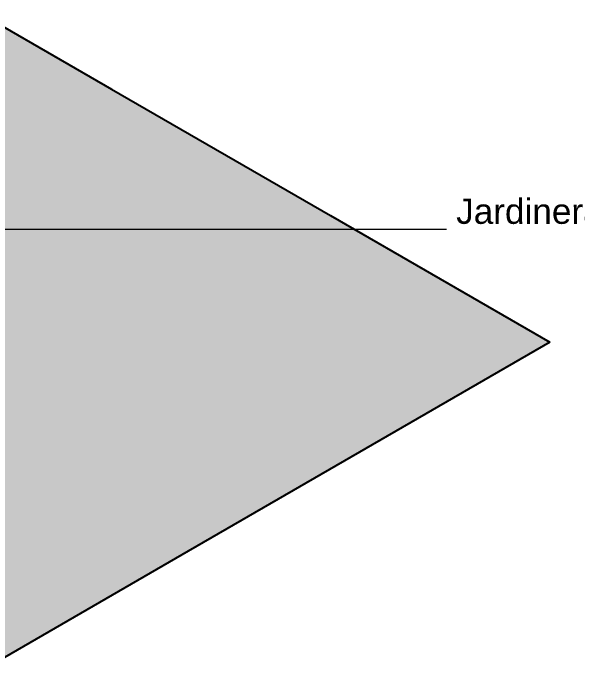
# Model space of a CAD drawing. Header units: metres. Extents: x 0 to 34.2, y 0 to 17.8.
# Drawn here: x 17.274 to 19, y 3.08 to 5.062 of the extents above; entities that cross this region are included whole.
import ezdxf

# ---------------------------------------------------------------- set-up
doc = ezdxf.new("R2010")
doc.units = ezdxf.units.M
doc.header["$LTSCALE"] = 0.25
doc.layers.add('ISO-ARISTAS', color=8, linetype='CONTINUOUS')
doc.layers.add('TEXTOS', color=7, linetype='CONTINUOUS')
doc.layers.add('ISO-CONCRETO-SUP', color=254, linetype='CONTINUOUS', true_color=0xe8e8e8)
doc.layers.add('LLAMADAS', color=30, linetype='CONTINUOUS', lineweight=18)
doc.styles.get("Standard").update_dxf_attribs({"font": 'arial.ttf'})

msp = doc.modelspace()

# ---------------------------------------------------------------- linework, layer by layer
at = {"layer": 'ISO-ARISTAS', "color": 250}
for p, q in [((16.9048, 5.2166), (17.5754, 4.8294)), ((17.5754, 4.8294), (18.246, 4.4422)), ((18.246, 4.4422), (18.9167, 4.055)), ((18.9167, 4.055), (18.3537, 3.73)), ((18.3537, 3.73), (17.7908, 3.405)), ((17.7908, 3.405), (17.2279, 3.08))]:
    msp.add_line(p, q, dxfattribs=at)
at = {"layer": 'ISO-CONCRETO-SUP', "true_color": 0xc9c7c0}
for points in [[(16.9048, 5.2166), (17.5754, 4.8294), (16.3419, 4.8916), (17.0125, 4.5044)], [(17.5754, 4.8294), (18.246, 4.4422), (17.0125, 4.5044), (17.6831, 4.1172)], [(17.0125, 4.5044), (17.6831, 4.1172), (16.4496, 4.1794), (17.1202, 3.7922)], [(18.246, 4.4422), (18.9167, 4.055), (17.6831, 4.1172), (18.3537, 3.73)], [(17.6831, 4.1172), (18.3537, 3.73), (17.1202, 3.7922), (17.7908, 3.405)], [(17.1202, 3.7922), (17.7908, 3.405), (16.5573, 3.4672), (17.2279, 3.08)]]:
    msp.add_solid(points, dxfattribs=at)
at = {"layer": 'LLAMADAS'}
for p, q in [((18.48, 4.4), (14.1622, 4.4)), ((18.6, 4.4), (18.48, 4.4))]:
    msp.add_line(p, q, dxfattribs=at)

# ---------------------------------------------------------------- texts
at = {"layer": 'TEXTOS'}
msp.add_text('Jardinera (-0.15) y circulacion (+0.00)', height=0.07695, dxfattribs=at).set_placement((18.63, 4.4171))

doc.saveas('drawing.dxf')
